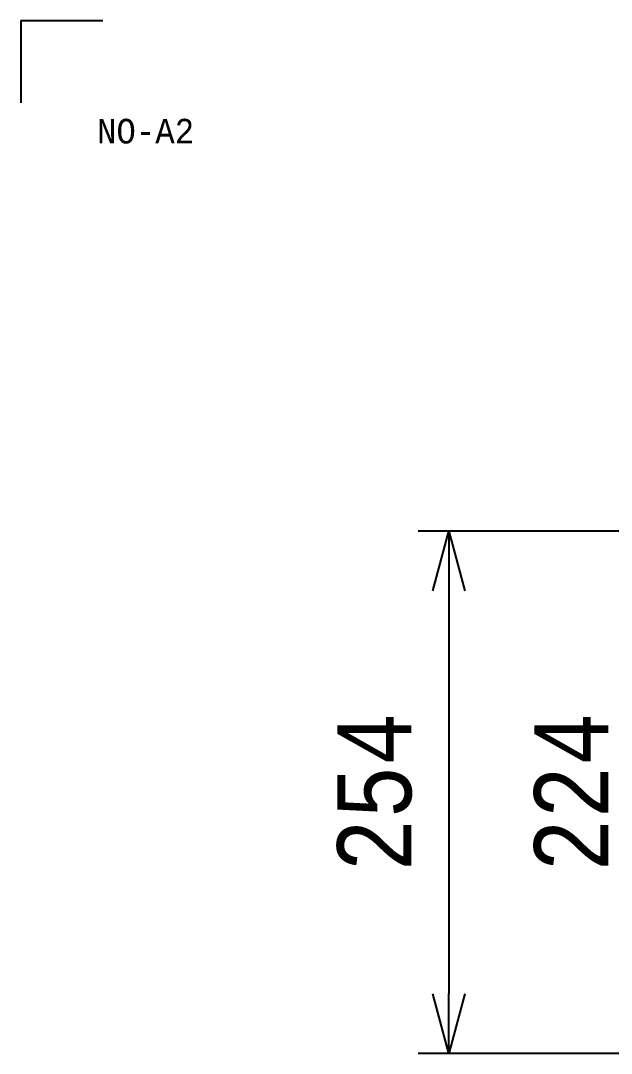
# Model space of a CAD drawing. Header units: millimetres. Extents: x 0 to 2376, y 0 to 1680.
# Drawn here: x 0 to 287, y 1178 to 1680 of the extents above; entities that cross this region are included whole.
import ezdxf
from ezdxf.enums import TextEntityAlignment as Align

# ---------------------------------------------------------------- set-up
doc = ezdxf.new("R2010")
doc.units = ezdxf.units.MM
doc.header["$LTSCALE"] = 4
doc.layers.add('SIZE', color=3, linetype='Continuous')
doc.styles.get("Standard").update_dxf_attribs({"font": 'monotxt.shx', "width": 0.83, "bigfont": 'extfont.shx'})

# ---------------------------------------------------------------- blocks, each defined once
blk = doc.blocks.new('_Open30')
at = {"color": 0, "linetype": 'ByBlock', "lineweight": -2}
for p, q in [((-1, 0.268), (0, 0)), ((0, 0), (-1, -0.268)), ((0, 0), (-1, 0))]:
    blk.add_line(p, q, dxfattribs=at)

msp = doc.modelspace()

# ---------------------------------------------------------------- linework, layer by layer
at = {"color": 7, "linetype": 'Continuous'}
for q in [(0, 1640), (40, 1680)]:
    msp.add_line((0, 1680), q, dxfattribs=at)
at = {"layer": 'SIZE'}
for p, q in [((585.56, 1431.55), (193.16, 1431.55)), ((208.16, 1402.55), (208.16, 1206.55)), ((503.56, 1177.55), (193.16, 1177.55))]:
    msp.add_line(p, q, dxfattribs=at)

# ---------------------------------------------------------------- block references
at = {"layer": 'SIZE', "xscale": 29, "yscale": 29, "zscale": 29}
for p, rotation in [((208.16, 1431.55), 90), ((208.16, 1177.55), 270)]:
    msp.add_blockref('_Open30', p, dxfattribs=dict(at, rotation=rotation))

# ---------------------------------------------------------------- texts
at = {"color": 7, "linetype": 'Continuous', "width": 0.909178, "flags": 8}
msp.add_attdef('NO-A2', text='ZUID', height=12, dxfattribs=at).set_placement((60.71, 1620.23), align=Align.CENTER)
at = {"layer": 'SIZE', "char_height": 36, "attachment_point": 5, "rotation": 90}
for s, insert in [('254', (172.16, 1304.55)), ('224', (267.61, 1304.55))]:
    msp.add_mtext(s, dxfattribs=dict(at, insert=insert))

doc.saveas('drawing.dxf')
